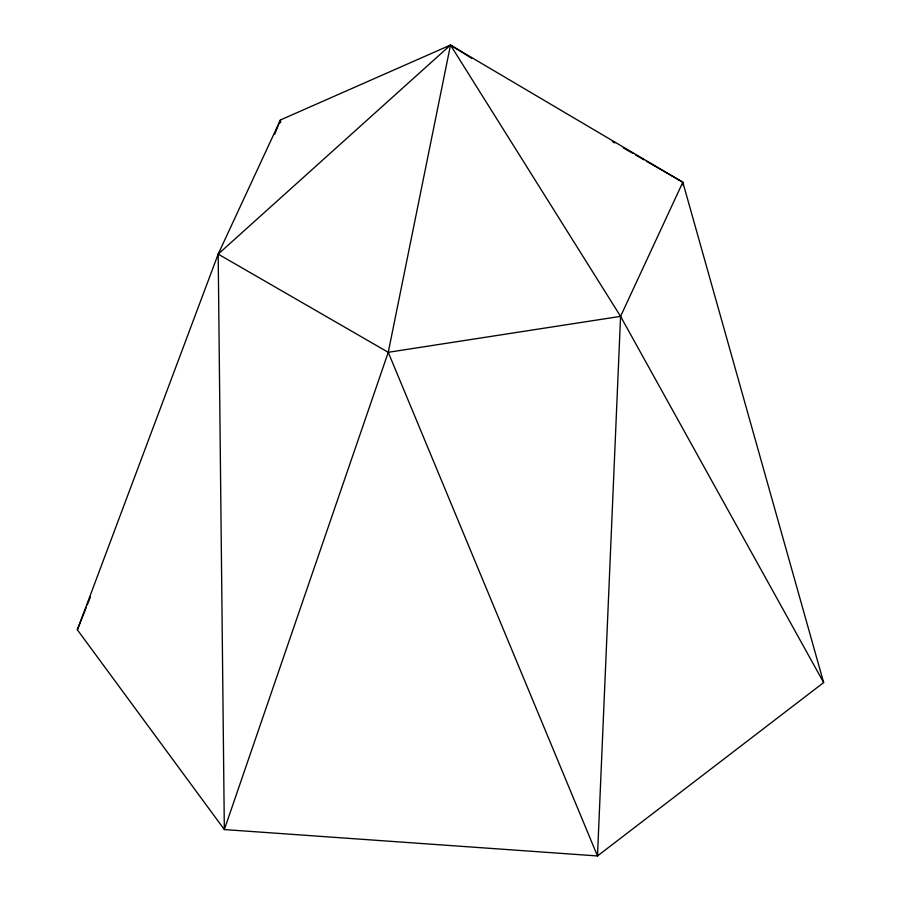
<?xml version="1.0" encoding="UTF-8"?>
<svg xmlns="http://www.w3.org/2000/svg" width="901" height="901" viewBox="0 0 901 901"><rect width="100%" height="100%" fill="white"/><g stroke="black" fill="none" stroke-linecap="round" stroke-linejoin="round"><path stroke-width="1.35" d="M682.767 185.043L682.823 182.227L450.5 45.05L280.425 119.979L218.177 254.116L77.351 629.788L224.338 829.562L597.487 855.95L823.649 682.575L682.823 182.227L646.377 161.189M682.823 182.227L620.575 316.364L597.487 855.95L388.252 352.302L450.5 45.05L471.64 58.295M620.575 316.364L388.252 352.302L224.338 829.562L218.177 254.116L450.5 45.05L620.575 316.364L823.649 682.575M77.351 629.788L86.203 607.567M87.239 604.954L90.37 597.115M274.692 134.362L280.425 119.979L280.616 122.784M612.365 141.547L614.797 142.955M623.301 147.865L633.02 153.474M635.453 154.882L643.956 159.792M218.177 254.116L388.252 352.302"/></g></svg>
